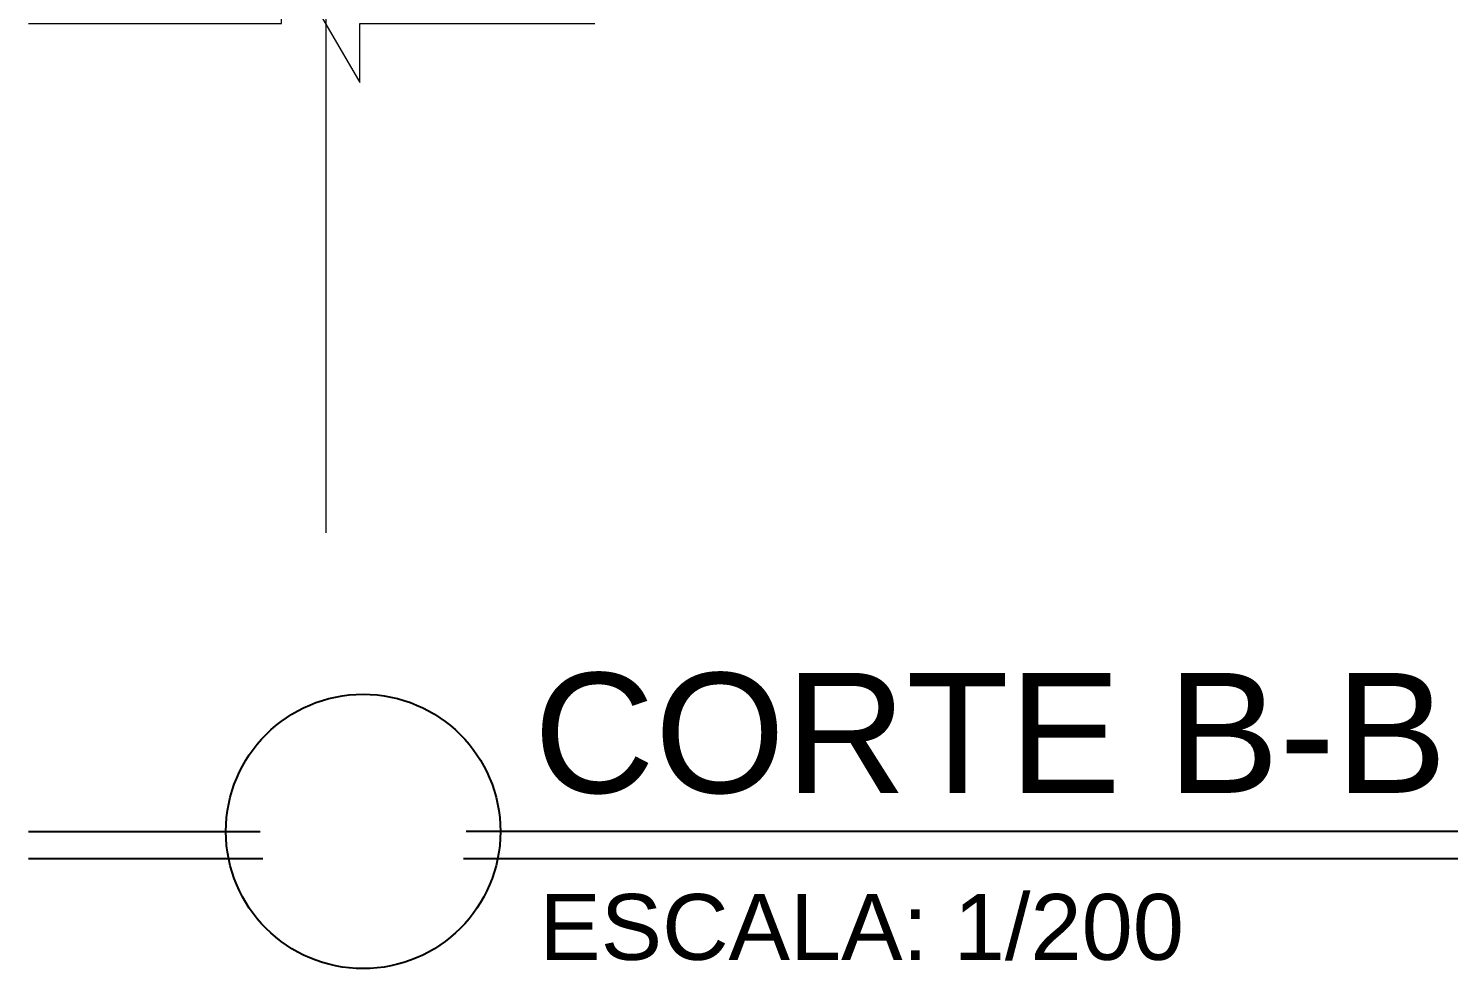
# Model space of a CAD drawing. Header units: millimetres. Extents: x 485872 to 486142, y -52344 to -52207.
# Drawn here: x 486057.893 to 486062.031, y -52343.647 to -52340.906 of the extents above; entities that cross this region are included whole.
import ezdxf

# ---------------------------------------------------------------- set-up
doc = ezdxf.new("R2010")
doc.units = ezdxf.units.MM
doc.header["$LTSCALE"] = 15
doc.linetypes.add('DASHDOTX2', pattern=[50.8, 25.4, -12.7, 0, -12.7])
doc.styles.add('SANSSERIF', font='sas_____.pfb')

# ---------------------------------------------------------------- blocks, each defined once
blk = doc.blocks.new('01')
at = {"color": 1, "lineweight": -3}
for p, q in [((759112.1, -50321), (759787.5, -50321)), ((769811.4, -50321), (760387.5, -50321)), ((759795.6, -50401), (759112.1, -50401)), ((769811.4, -50401), (760379.5, -50401))]:
    blk.add_line(p, q, dxfattribs=at)
blk.add_circle((760087.5, -50321), 400, dxfattribs=at)

msp = doc.modelspace()

# ---------------------------------------------------------------- linework, layer by layer
at = {"color": 6, "linetype": 'DASHDOTX2', "lineweight": 13}
msp.add_line((486058.7597, -52330.8766), (486058.7597, -52342.3766), dxfattribs=at)
at = {"linetype": 'Continuous', "lineweight": 13}
msp.add_lwpolyline([(486057.8926, -52340.891), (486058.6298, -52340.891), (486058.6298, -52340.6709), (486058.858, -52341.0633), (486058.858, -52340.891), (486059.5435, -52340.891)], dxfattribs=at)

# ---------------------------------------------------------------- block references
at = {"linetype": 'Continuous', "lineweight": 13, "xscale": 0.001, "yscale": 0.001, "zscale": 0.001}
msp.add_blockref('01', (485298.7805, -52292.9259), dxfattribs=at)

# ---------------------------------------------------------------- texts
at = {"color": 3, "lineweight": -3, "style": 'SANSSERIF'}
for s, height, p in [('CORTE B-B', 0.35, (486059.3645, -52343.1346)), ('ESCALA: 1/200', 0.192, (486059.3813, -52343.6213))]:
    msp.add_text(s, height=height, dxfattribs=at).set_placement(p)

doc.saveas('drawing.dxf')
